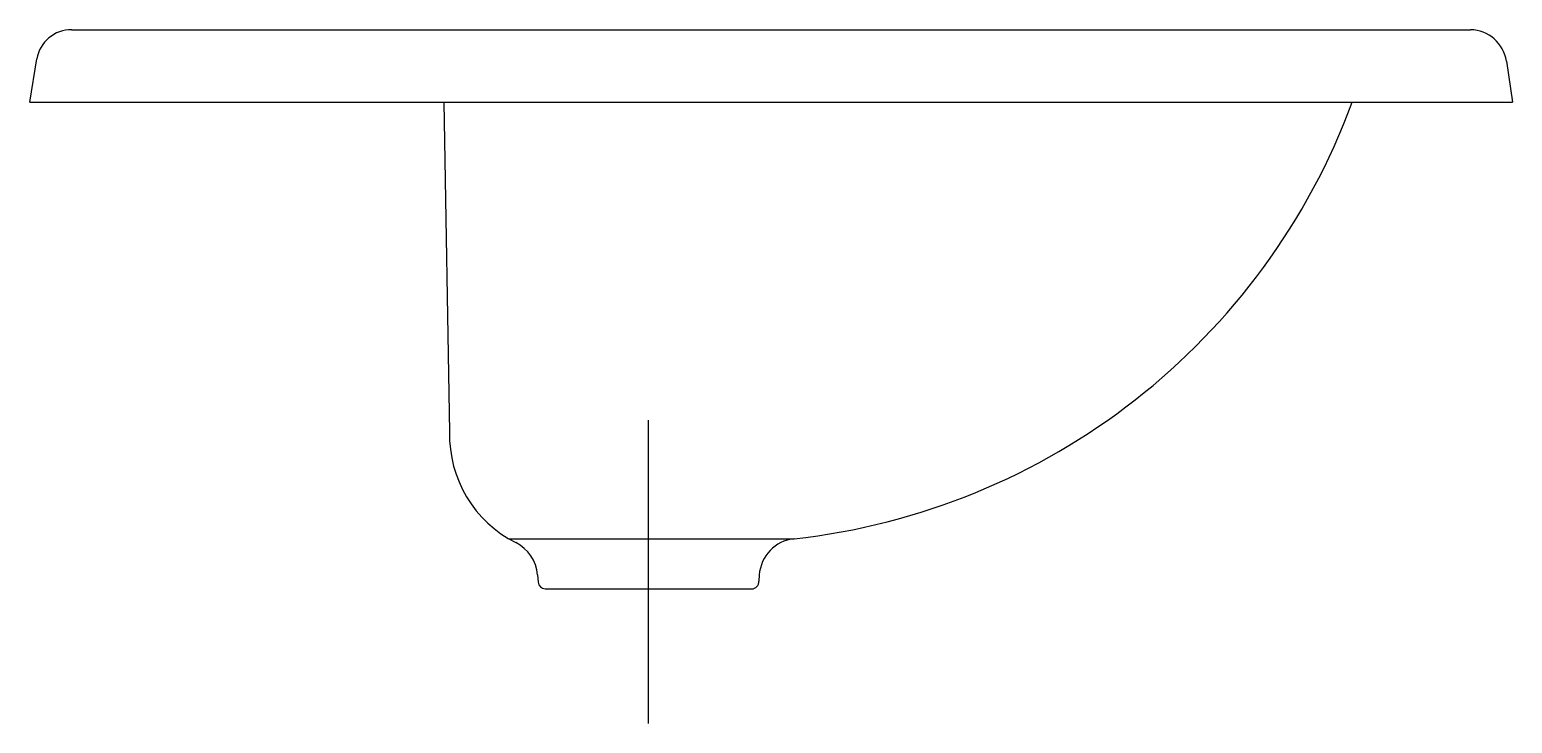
# Model space of a CAD drawing. Extents: x -659.907 to -659.498, y 624.123 to 624.315.
import ezdxf

# ---------------------------------------------------------------- set-up
doc = ezdxf.new("R2010")
doc.units = 0
doc.header["$LTSCALE"] = 0.279905
doc.header["$MEASUREMENT"] = 0
doc.linetypes.add('AXES', pattern=[0.54, 0.3, -0.08, 0.08, -0.08])
doc.linetypes.add('CONTINU', pattern=[0])
doc.layers.get('0').update_dxf_attribs({"linetype": 'CONTINUOUS'})
doc.layers.add('DECA_EIXOS', color=5, linetype='AXES')

msp = doc.modelspace()

# ---------------------------------------------------------------- linework, layer by layer
at = {"linetype": 'CONTINUOUS'}
msp.add_line((-659.70583, 624.16432), (-659.70598, 624.16263), dxfattribs=at)
at = {"linetype": 'CONTINU'}
for points in [[(-659.89524, 624.31451, 0.36707), (-659.9049, 624.30646)], [(-659.49994, 624.30584, 0.364496), (-659.50985, 624.31451)], [(-659.69623, 624.17427, 0.28409), (-659.54244, 624.29451, 0.284062)], [(-659.79116, 624.20367, 0.289422), (-659.77292, 624.17321)], [(-659.69623, 624.17427, 0.36037), (-659.70583, 624.16432)], [(-659.76692, 624.16435, 0.259579), (-659.77292, 624.17321)], [(-659.76676, 624.1623, 0.378062), (-659.76479, 624.1605)], [(-659.70795, 624.1605, 0.479117), (-659.70598, 624.16263)]]:
    msp.add_lwpolyline(points, format="xyb", dxfattribs=at)
for points in [[(-659.89524, 624.31451), (-659.50985, 624.31451)], [(-659.90686, 624.29451), (-659.9049, 624.30646)], [(-659.49994, 624.30584), (-659.49831, 624.29451)], [(-659.90686, 624.29451), (-659.49831, 624.29451)], [(-659.79275, 624.29451), (-659.79116, 624.20367)], [(-659.77487, 624.17428), (-659.69623, 624.17427)], [(-659.76692, 624.16435), (-659.76676, 624.1623)], [(-659.76479, 624.1605), (-659.70795, 624.1605)]]:
    msp.add_lwpolyline(points, dxfattribs=at)
at = {"layer": 'DECA_EIXOS'}
msp.add_lwpolyline([(-659.73637, 624.12343), (-659.73637, 624.20692)], dxfattribs=at)

doc.saveas('drawing.dxf')
